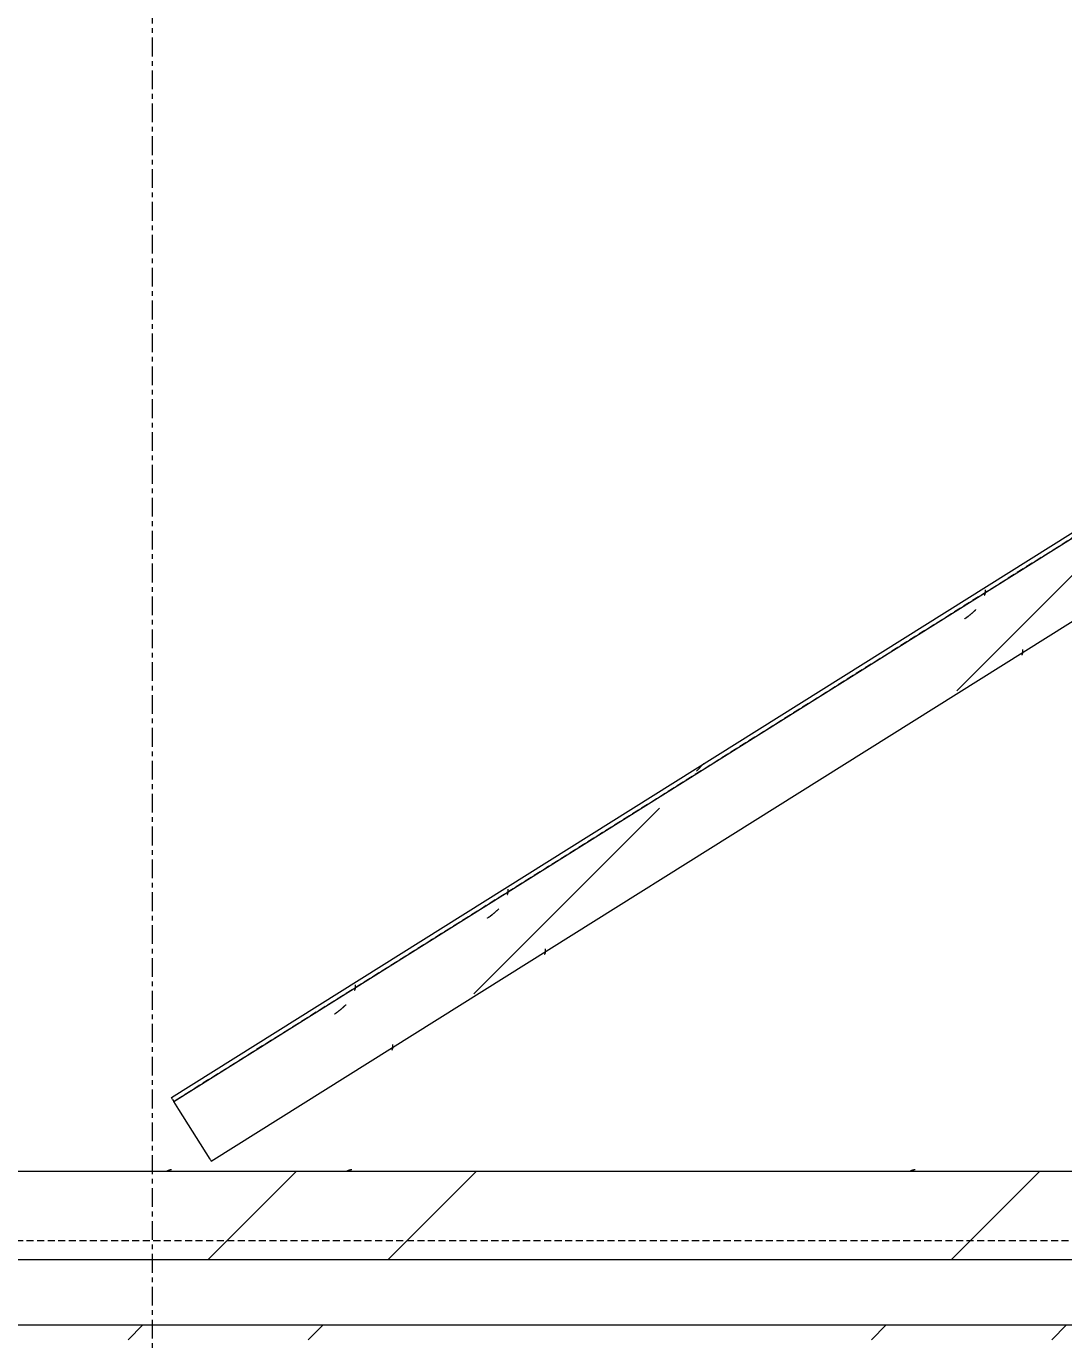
# Model space of a CAD drawing. Header units: centimetres. Extents: x -6111 to 13767, y -285 to 1600.
# Drawn here: x -5087.1 to -5016.9, y 954.5 to 1043.3 of the extents above; entities that cross this region are included whole.
import ezdxf

# ---------------------------------------------------------------- set-up
doc = ezdxf.new("R2010")
doc.units = ezdxf.units.CM
doc.linetypes.add('Grid Line', pattern=[2.2225, 1.27, -0.3175, 0.3175, -0.3175])
doc.linetypes.add('Hidden', pattern=[0.714375, 0.47625, -0.238125])
for name, color, linetype, lineweight in [('A-ANNO-DIMS', 7, 'Continuous', 9), ('A-ANNO-DIMS-100', 7, 'Continuous', 9), ('S-BEAM', 7, 'Continuous', 9), ('S-GRID', 7, 'Continuous', 9)]:
    doc.layers.add(name, color=color, linetype=linetype, lineweight=lineweight)
doc.styles.add('Century Gothic_1', font='GOTHIC.TTF', dxfattribs={"height": 15})
doc.dimstyles.new('FCA_N_Cotas_E100', dxfattribs={"dimscale": 30.48, "dimtxt": 15.662524, "dimasz": 0.492126, "dimexe": 0.656168, "dimexo": 0.656168, "dimgap": 0.032808, "dimtad": 1, "dimlfac": 0.01, "dimrnd": 0.01, "dimzin": 0, "dimdsep": 46, "dimtxsty": 'Century Gothic_1', "dimblk1": 'OBLIQUE', "dimblk2": 'OBLIQUE', "dimsah": 1, "dimcen": 0.09, "dimdle": 0.656168, "dimadec": 3, "dimazin": 2, "dimtfac": 1, "dimtdec": 4, "dimtix": 1, "dimtmove": 0, "dimatfit": 3, "dimfxl": 1, "dimtvp": 1, "dimtolj": 1, "dimtzin": 0, "dimarcsym": 2})
pattern_1 = [(45, (0, 0), (-25.14472, 25.14472), []), (45, (0, 38.1), (-25.14472, 25.14472), [])]

# ---------------------------------------------------------------- blocks, each defined once
blk = doc.blocks.new('FP_7-Elevación Eje 1')
at = {"layer": 'S-BEAM', "color": 9, "true_color": 0xc0c0c0}
for p, q in [((-5077.602, 965.92), (-5077.586, 965.93)), ((-5077.586, 965.93), (-5077.571, 965.939)), ((-5077.571, 965.939), (-5077.555, 965.948)), ((-5077.555, 965.948), (-5077.539, 965.957)), ((-5077.539, 965.957), (-5077.524, 965.965)), ((-5077.524, 965.965), (-5077.508, 965.972)), ((-5077.508, 965.972), (-5077.492, 965.98)), ((-5077.492, 965.98), (-5077.477, 965.987)), ((-5077.477, 965.987), (-5077.461, 965.993)), ((-5077.461, 965.993), (-5077.445, 965.999)), ((-5077.445, 965.999), (-5077.43, 966.005)), ((-5077.43, 966.005), (-5077.414, 966.01)), ((-5077.414, 966.01), (-5077.398, 966.015)), ((-5077.398, 966.015), (-5077.382, 966.019)), ((-5077.382, 966.019), (-5077.367, 966.023)), ((-5077.367, 966.023), (-5077.351, 966.026)), ((-5077.351, 966.026), (-5077.335, 966.029)), ((-5077.335, 966.029), (-5077.32, 966.032)), ((-5077.32, 966.032), (-5077.304, 966.034)), ((-5077.304, 966.034), (-5077.288, 966.036)), ((-5077.288, 966.036), (-5077.273, 966.037)), ((-5077.273, 966.037), (-5077.257, 966.037)), ((-5065.413, 965.92), (-5065.397, 965.93)), ((-5065.397, 965.93), (-5065.381, 965.939)), ((-5065.381, 965.939), (-5065.366, 965.948)), ((-5065.366, 965.948), (-5065.35, 965.957)), ((-5065.35, 965.957), (-5065.334, 965.965)), ((-5065.334, 965.965), (-5065.319, 965.972)), ((-5065.319, 965.972), (-5065.303, 965.98)), ((-5065.303, 965.98), (-5065.287, 965.987)), ((-5065.287, 965.987), (-5065.272, 965.993)), ((-5065.272, 965.993), (-5065.256, 965.999)), ((-5065.256, 965.999), (-5065.24, 966.005)), ((-5065.24, 966.005), (-5065.224, 966.01)), ((-5065.224, 966.01), (-5065.209, 966.015)), ((-5065.209, 966.015), (-5065.193, 966.019)), ((-5065.193, 966.019), (-5065.177, 966.023)), ((-5065.177, 966.023), (-5065.162, 966.026)), ((-5065.162, 966.026), (-5065.146, 966.029)), ((-5065.146, 966.029), (-5065.13, 966.032)), ((-5065.13, 966.032), (-5065.115, 966.034)), ((-5065.115, 966.034), (-5065.099, 966.036)), ((-5065.099, 966.036), (-5065.083, 966.037)), ((-5065.083, 966.037), (-5065.068, 966.037)), ((-5027.313, 965.92), (-5027.297, 965.93)), ((-5027.297, 965.93), (-5027.281, 965.939)), ((-5027.281, 965.939), (-5027.266, 965.948)), ((-5027.266, 965.948), (-5027.25, 965.957)), ((-5027.25, 965.957), (-5027.234, 965.965)), ((-5027.234, 965.965), (-5027.219, 965.972)), ((-5027.219, 965.972), (-5027.203, 965.98)), ((-5027.203, 965.98), (-5027.187, 965.987)), ((-5027.187, 965.987), (-5027.172, 965.993)), ((-5027.172, 965.993), (-5027.156, 965.999)), ((-5027.156, 965.999), (-5027.14, 966.005)), ((-5027.14, 966.005), (-5027.124, 966.01)), ((-5027.124, 966.01), (-5027.109, 966.015)), ((-5027.109, 966.015), (-5027.093, 966.019)), ((-5027.093, 966.019), (-5027.077, 966.023)), ((-5027.077, 966.023), (-5027.062, 966.026)), ((-5027.062, 966.026), (-5027.046, 966.029)), ((-5027.046, 966.029), (-5027.03, 966.032)), ((-5027.03, 966.032), (-5027.015, 966.034)), ((-5027.015, 966.034), (-5026.999, 966.036)), ((-5026.999, 966.036), (-5026.983, 966.037)), ((-5026.983, 966.037), (-5026.968, 966.037))]:
    blk.add_line(p, q, dxfattribs=at)
blk = doc.blocks.new('C Shapes - C8x16-1788166-Elevación Eje 1')
at = {"layer": 'S-BEAM', "true_color": 0xc0c0c0}
h = blk.add_hatch(dxfattribs=at)
h.set_pattern_fill('FP_3', color=9, style=0, pattern_type=2)
h.set_pattern_definition(pattern_1)
h.paths.add_polyline_path([(-4712.513, 959.921), (-4698.682, 959.921), (-4698.682, 965.921), (-5480.302, 965.921), (-5480.302, 959.921), (-4772.703, 959.921)])
at = {"layer": 'S-BEAM'}
for p, q in [((-5480.302, 965.921), (-4698.682, 965.921)), ((-4698.682, 959.921), (-5480.302, 959.921))]:
    blk.add_line(p, q, dxfattribs=at)
at = {"layer": 'S-BEAM', "linetype": 'Hidden'}
blk.add_line((-4698.682, 961.217), (-5480.302, 961.217), dxfattribs=at)
at = {"layer": 'S-BEAM'}
blk.add_blockref('FP_7-Elevación Eje 1', (0, 0), dxfattribs=at)
blk = doc.blocks.new('FP_25-Elevación Eje 1')
at = {"layer": 'S-BEAM', "color": 9, "true_color": 0xc0c0c0}
for p, q in [((-5023.375, 1003.444), (-5023.362, 1003.453)), ((-5023.362, 1003.453), (-5023.35, 1003.462)), ((-5023.35, 1003.462), (-5023.337, 1003.472)), ((-5023.337, 1003.472), (-5023.325, 1003.482)), ((-5023.325, 1003.482), (-5023.313, 1003.491)), ((-5023.313, 1003.491), (-5023.3, 1003.501)), ((-5023.3, 1003.501), (-5023.288, 1003.511)), ((-5023.288, 1003.511), (-5023.276, 1003.52)), ((-5023.276, 1003.52), (-5023.263, 1003.53)), ((-5023.263, 1003.53), (-5023.251, 1003.54)), ((-5023.251, 1003.54), (-5023.239, 1003.55)), ((-5023.239, 1003.55), (-5023.227, 1003.56)), ((-5023.227, 1003.56), (-5023.215, 1003.57)), ((-5023.215, 1003.57), (-5023.203, 1003.58)), ((-5023.203, 1003.58), (-5023.191, 1003.59)), ((-5023.191, 1003.59), (-5023.179, 1003.6)), ((-5023.179, 1003.6), (-5023.167, 1003.611)), ((-5023.167, 1003.611), (-5023.155, 1003.621)), ((-5023.155, 1003.621), (-5023.143, 1003.631)), ((-5023.143, 1003.631), (-5023.131, 1003.641)), ((-5023.131, 1003.641), (-5023.119, 1003.652)), ((-5023.119, 1003.652), (-5023.107, 1003.662)), ((-5023.107, 1003.662), (-5023.095, 1003.672)), ((-5023.095, 1003.672), (-5023.083, 1003.683)), ((-5023.083, 1003.683), (-5023.071, 1003.693)), ((-5023.071, 1003.693), (-5023.059, 1003.704)), ((-5023.059, 1003.704), (-5023.048, 1003.714)), ((-5023.048, 1003.714), (-5023.036, 1003.725)), ((-5023.036, 1003.725), (-5023.024, 1003.735)), ((-5023.024, 1003.735), (-5023.012, 1003.746)), ((-5023.012, 1003.746), (-5023, 1003.756)), ((-5023, 1003.756), (-5022.989, 1003.767)), ((-5022.989, 1003.767), (-5022.977, 1003.777)), ((-5022.977, 1003.777), (-5022.965, 1003.788)), ((-5022.965, 1003.788), (-5022.953, 1003.799)), ((-5022.953, 1003.799), (-5022.942, 1003.809)), ((-5022.942, 1003.809), (-5022.93, 1003.82)), ((-5022.93, 1003.82), (-5022.918, 1003.831)), ((-5022.918, 1003.831), (-5022.907, 1003.841)), ((-5022.907, 1003.841), (-5022.895, 1003.852)), ((-5022.895, 1003.852), (-5022.883, 1003.863)), ((-5022.883, 1003.863), (-5022.872, 1003.873)), ((-5022.872, 1003.873), (-5022.86, 1003.884)), ((-5022.86, 1003.884), (-5022.848, 1003.895)), ((-5023.618, 1003.275), (-5023.605, 1003.283)), ((-5023.605, 1003.283), (-5023.592, 1003.291)), ((-5023.592, 1003.291), (-5023.579, 1003.3)), ((-5023.579, 1003.3), (-5023.566, 1003.308)), ((-5023.566, 1003.308), (-5023.553, 1003.317)), ((-5023.553, 1003.317), (-5023.54, 1003.326)), ((-5023.54, 1003.326), (-5023.527, 1003.334)), ((-5023.527, 1003.334), (-5023.514, 1003.343)), ((-5023.514, 1003.343), (-5023.501, 1003.352)), ((-5023.501, 1003.352), (-5023.488, 1003.361)), ((-5023.488, 1003.361), (-5023.476, 1003.37)), ((-5023.476, 1003.37), (-5023.463, 1003.379)), ((-5023.463, 1003.379), (-5023.45, 1003.388)), ((-5023.45, 1003.388), (-5023.437, 1003.397)), ((-5023.437, 1003.397), (-5023.425, 1003.406)), ((-5023.425, 1003.406), (-5023.412, 1003.416)), ((-5023.412, 1003.416), (-5023.4, 1003.425)), ((-5023.4, 1003.425), (-5023.387, 1003.434)), ((-5023.387, 1003.434), (-5023.375, 1003.444)), ((-5055.899, 983.037), (-5055.886, 983.045)), ((-5055.886, 983.045), (-5055.873, 983.054)), ((-5055.873, 983.054), (-5055.86, 983.062)), ((-5055.86, 983.062), (-5055.846, 983.071)), ((-5055.846, 983.071), (-5055.833, 983.079)), ((-5055.833, 983.079), (-5055.821, 983.088)), ((-5055.821, 983.088), (-5055.808, 983.097)), ((-5055.808, 983.097), (-5055.795, 983.105)), ((-5055.795, 983.105), (-5055.782, 983.114)), ((-5055.782, 983.114), (-5055.769, 983.123)), ((-5055.769, 983.123), (-5055.756, 983.132)), ((-5055.756, 983.132), (-5055.744, 983.141)), ((-5055.744, 983.141), (-5055.731, 983.15)), ((-5055.731, 983.15), (-5055.718, 983.159)), ((-5055.718, 983.159), (-5055.705, 983.168)), ((-5055.705, 983.168), (-5055.693, 983.178)), ((-5055.693, 983.178), (-5055.68, 983.187)), ((-5055.68, 983.187), (-5055.668, 983.196)), ((-5055.668, 983.196), (-5055.655, 983.206)), ((-5055.655, 983.206), (-5055.643, 983.215)), ((-5055.643, 983.215), (-5055.63, 983.225)), ((-5055.63, 983.225), (-5055.618, 983.234)), ((-5055.618, 983.234), (-5055.606, 983.244)), ((-5055.606, 983.244), (-5055.593, 983.253)), ((-5055.593, 983.253), (-5055.581, 983.263)), ((-5055.581, 983.263), (-5055.569, 983.273)), ((-5055.569, 983.273), (-5055.556, 983.283)), ((-5055.556, 983.283), (-5055.544, 983.292)), ((-5055.544, 983.292), (-5055.532, 983.302)), ((-5055.532, 983.302), (-5055.52, 983.312)), ((-5055.52, 983.312), (-5055.508, 983.322)), ((-5055.508, 983.322), (-5055.495, 983.332)), ((-5055.495, 983.332), (-5055.483, 983.342)), ((-5055.483, 983.342), (-5055.471, 983.352)), ((-5055.471, 983.352), (-5055.459, 983.363)), ((-5055.459, 983.363), (-5055.447, 983.373)), ((-5055.447, 983.373), (-5055.435, 983.383)), ((-5055.435, 983.383), (-5055.423, 983.393)), ((-5055.423, 983.393), (-5055.411, 983.403)), ((-5055.411, 983.403), (-5055.399, 983.414)), ((-5055.399, 983.414), (-5055.388, 983.424)), ((-5055.388, 983.424), (-5055.376, 983.434)), ((-5055.376, 983.434), (-5055.364, 983.445)), ((-5055.364, 983.445), (-5055.352, 983.455)), ((-5055.352, 983.455), (-5055.34, 983.466)), ((-5055.34, 983.466), (-5055.328, 983.476)), ((-5055.328, 983.476), (-5055.316, 983.487)), ((-5055.316, 983.487), (-5055.305, 983.497)), ((-5055.305, 983.497), (-5055.293, 983.508)), ((-5055.293, 983.508), (-5055.281, 983.518)), ((-5055.281, 983.518), (-5055.269, 983.529)), ((-5055.269, 983.529), (-5055.258, 983.54)), ((-5055.258, 983.54), (-5055.246, 983.55)), ((-5055.246, 983.55), (-5055.234, 983.561)), ((-5055.234, 983.561), (-5055.222, 983.571)), ((-5055.222, 983.571), (-5055.211, 983.582)), ((-5055.211, 983.582), (-5055.199, 983.593)), ((-5055.199, 983.593), (-5055.187, 983.603)), ((-5055.187, 983.603), (-5055.176, 983.614)), ((-5055.176, 983.614), (-5055.164, 983.625)), ((-5055.164, 983.625), (-5055.152, 983.636)), ((-5055.152, 983.636), (-5055.14, 983.646)), ((-5055.14, 983.646), (-5055.129, 983.657)), ((-5065.884, 976.808), (-5065.872, 976.818)), ((-5065.872, 976.818), (-5065.86, 976.828)), ((-5065.86, 976.828), (-5065.847, 976.838)), ((-5065.847, 976.838), (-5065.835, 976.848)), ((-5065.835, 976.848), (-5065.823, 976.858)), ((-5065.823, 976.858), (-5065.811, 976.868)), ((-5065.811, 976.868), (-5065.799, 976.878)), ((-5065.799, 976.878), (-5065.787, 976.888)), ((-5065.787, 976.888), (-5065.775, 976.898)), ((-5065.775, 976.898), (-5065.763, 976.908)), ((-5065.763, 976.908), (-5065.751, 976.918)), ((-5065.751, 976.918), (-5065.739, 976.929)), ((-5065.739, 976.929), (-5065.727, 976.939)), ((-5065.727, 976.939), (-5065.715, 976.949)), ((-5065.715, 976.949), (-5065.703, 976.96)), ((-5065.703, 976.96), (-5065.691, 976.97)), ((-5065.691, 976.97), (-5065.68, 976.981)), ((-5065.68, 976.981), (-5065.668, 976.991)), ((-5065.668, 976.991), (-5065.656, 977.001)), ((-5065.656, 977.001), (-5065.644, 977.012)), ((-5065.644, 977.012), (-5065.632, 977.023)), ((-5065.632, 977.023), (-5065.62, 977.033)), ((-5065.62, 977.033), (-5065.609, 977.044)), ((-5065.609, 977.044), (-5065.597, 977.054)), ((-5065.597, 977.054), (-5065.585, 977.065)), ((-5065.585, 977.065), (-5065.573, 977.075)), ((-5065.573, 977.075), (-5065.562, 977.086)), ((-5065.562, 977.086), (-5065.55, 977.097)), ((-5065.55, 977.097), (-5065.538, 977.107)), ((-5065.538, 977.107), (-5065.527, 977.118)), ((-5065.527, 977.118), (-5065.515, 977.129)), ((-5065.515, 977.129), (-5065.503, 977.139)), ((-5065.503, 977.139), (-5065.491, 977.15)), ((-5065.491, 977.15), (-5065.48, 977.161)), ((-5065.48, 977.161), (-5065.468, 977.171)), ((-5065.468, 977.171), (-5065.456, 977.182)), ((-5066.227, 976.562), (-5066.213, 976.57)), ((-5066.213, 976.57), (-5066.2, 976.579)), ((-5066.2, 976.579), (-5066.187, 976.587)), ((-5066.187, 976.587), (-5066.174, 976.596)), ((-5066.174, 976.596), (-5066.161, 976.604)), ((-5066.161, 976.604), (-5066.148, 976.613)), ((-5066.148, 976.613), (-5066.135, 976.622)), ((-5066.135, 976.622), (-5066.122, 976.631)), ((-5066.122, 976.631), (-5066.109, 976.639)), ((-5066.109, 976.639), (-5066.097, 976.648)), ((-5066.097, 976.648), (-5066.084, 976.657)), ((-5066.084, 976.657), (-5066.071, 976.666)), ((-5066.071, 976.666), (-5066.058, 976.675)), ((-5066.058, 976.675), (-5066.046, 976.685)), ((-5066.046, 976.685), (-5066.033, 976.694)), ((-5066.033, 976.694), (-5066.021, 976.703)), ((-5066.021, 976.703), (-5066.008, 976.712)), ((-5066.008, 976.712), (-5065.995, 976.722)), ((-5065.995, 976.722), (-5065.983, 976.731)), ((-5065.983, 976.731), (-5065.97, 976.74)), ((-5065.97, 976.74), (-5065.958, 976.75)), ((-5065.958, 976.75), (-5065.946, 976.759)), ((-5065.946, 976.759), (-5065.933, 976.769)), ((-5065.933, 976.769), (-5065.921, 976.779)), ((-5065.921, 976.779), (-5065.909, 976.788)), ((-5065.909, 976.788), (-5065.896, 976.798)), ((-5065.896, 976.798), (-5065.884, 976.808))]:
    blk.add_line(p, q, dxfattribs=at)
blk = doc.blocks.new('FP_26-Elevación Eje 1')
at = {"layer": 'S-BEAM'}
blk.add_line((-5077.102, 970.631), (-4963.967, 1041.559), dxfattribs=at)
at = {"layer": 'S-BEAM', "color": 9, "true_color": 0xc0c0c0}
for p, q in [((-5022.211, 1005.223), (-5022.212, 1005.231)), ((-5022.274, 1004.867), (-5022.27, 1004.869)), ((-5022.27, 1004.869), (-5022.267, 1004.872)), ((-5022.267, 1004.872), (-5022.264, 1004.874)), ((-5022.264, 1004.874), (-5022.261, 1004.877)), ((-5022.261, 1004.877), (-5022.259, 1004.88)), ((-5022.259, 1004.88), (-5022.256, 1004.883)), ((-5022.256, 1004.883), (-5022.253, 1004.886)), ((-5022.253, 1004.886), (-5022.251, 1004.889)), ((-5022.251, 1004.889), (-5022.248, 1004.893)), ((-5022.248, 1004.893), (-5022.246, 1004.896)), ((-5022.246, 1004.896), (-5022.243, 1004.9)), ((-5022.243, 1004.9), (-5022.241, 1004.904)), ((-5022.241, 1004.904), (-5022.239, 1004.908)), ((-5022.239, 1004.908), (-5022.237, 1004.912)), ((-5022.237, 1004.912), (-5022.235, 1004.916)), ((-5022.235, 1004.916), (-5022.233, 1004.92)), ((-5022.233, 1004.92), (-5022.231, 1004.925)), ((-5022.231, 1004.925), (-5022.23, 1004.929)), ((-5022.23, 1004.929), (-5022.228, 1004.934)), ((-5022.228, 1004.934), (-5022.226, 1004.939)), ((-5022.226, 1004.939), (-5022.225, 1004.944)), ((-5022.225, 1004.944), (-5022.223, 1004.949)), ((-5022.223, 1004.949), (-5022.222, 1004.954)), ((-5022.222, 1004.954), (-5022.221, 1004.959)), ((-5022.221, 1004.959), (-5022.22, 1004.965)), ((-5022.22, 1004.965), (-5022.219, 1004.97)), ((-5022.219, 1004.97), (-5022.217, 1004.976)), ((-5022.217, 1004.976), (-5022.216, 1004.982)), ((-5022.216, 1004.988), (-5022.215, 1004.994)), ((-5022.216, 1004.982), (-5022.216, 1004.988)), ((-5022.215, 1004.994), (-5022.214, 1005)), ((-5022.214, 1005), (-5022.213, 1005.006)), ((-5022.213, 1005.006), (-5022.212, 1005.012)), ((-5022.212, 1005.018), (-5022.211, 1005.025)), ((-5022.212, 1005.012), (-5022.212, 1005.018)), ((-5022.211, 1005.215), (-5022.211, 1005.223)), ((-5022.211, 1005.208), (-5022.211, 1005.215)), ((-5022.21, 1005.2), (-5022.211, 1005.208)), ((-5022.211, 1005.031), (-5022.21, 1005.038)), ((-5022.211, 1005.025), (-5022.211, 1005.031)), ((-5022.21, 1005.192), (-5022.21, 1005.2)), ((-5022.21, 1005.184), (-5022.21, 1005.192)), ((-5022.21, 1005.177), (-5022.21, 1005.184)), ((-5022.209, 1005.169), (-5022.21, 1005.177)), ((-5022.21, 1005.052), (-5022.209, 1005.058)), ((-5022.21, 1005.045), (-5022.21, 1005.052)), ((-5022.21, 1005.038), (-5022.21, 1005.045)), ((-5022.209, 1005.161), (-5022.209, 1005.169)), ((-5022.209, 1005.154), (-5022.209, 1005.161)), ((-5022.209, 1005.146), (-5022.209, 1005.154)), ((-5022.209, 1005.138), (-5022.209, 1005.146)), ((-5022.209, 1005.131), (-5022.209, 1005.138)), ((-5022.209, 1005.123), (-5022.209, 1005.131)), ((-5022.208, 1005.116), (-5022.209, 1005.123)), ((-5022.209, 1005.087), (-5022.208, 1005.094)), ((-5022.209, 1005.08), (-5022.209, 1005.087)), ((-5022.209, 1005.072), (-5022.209, 1005.08)), ((-5022.209, 1005.065), (-5022.209, 1005.072)), ((-5022.209, 1005.058), (-5022.209, 1005.065)), ((-5022.208, 1005.109), (-5022.208, 1005.116)), ((-5022.208, 1005.101), (-5022.208, 1005.109)), ((-5022.208, 1005.094), (-5022.208, 1005.101)), ((-5054.492, 984.985), (-5054.492, 984.993)), ((-5054.492, 984.978), (-5054.492, 984.985)), ((-5054.491, 984.97), (-5054.492, 984.978)), ((-5054.491, 984.962), (-5054.491, 984.97)), ((-5054.491, 984.954), (-5054.491, 984.962)), ((-5054.491, 984.947), (-5054.491, 984.954)), ((-5054.49, 984.939), (-5054.491, 984.947)), ((-5054.491, 984.807), (-5054.49, 984.814)), ((-5054.491, 984.8), (-5054.491, 984.807)), ((-5054.491, 984.794), (-5054.491, 984.8)), ((-5054.49, 984.931), (-5054.49, 984.939)), ((-5054.49, 984.923), (-5054.49, 984.931)), ((-5054.49, 984.916), (-5054.49, 984.923)), ((-5054.49, 984.908), (-5054.49, 984.916)), ((-5054.489, 984.901), (-5054.49, 984.908)), ((-5054.49, 984.835), (-5054.489, 984.842)), ((-5054.49, 984.828), (-5054.49, 984.835)), ((-5054.49, 984.821), (-5054.49, 984.828)), ((-5054.49, 984.814), (-5054.49, 984.821)), ((-5054.489, 984.893), (-5054.489, 984.901)), ((-5054.489, 984.886), (-5054.489, 984.893)), ((-5054.489, 984.878), (-5054.489, 984.886)), ((-5054.489, 984.871), (-5054.489, 984.878)), ((-5054.489, 984.863), (-5054.489, 984.871)), ((-5054.489, 984.856), (-5054.489, 984.863)), ((-5054.489, 984.849), (-5054.489, 984.856)), ((-5054.489, 984.842), (-5054.489, 984.849)), ((-5054.554, 984.629), (-5054.551, 984.632)), ((-5054.551, 984.632), (-5054.548, 984.634)), ((-5054.548, 984.634), (-5054.545, 984.637)), ((-5054.545, 984.637), (-5054.542, 984.639)), ((-5054.542, 984.639), (-5054.539, 984.642)), ((-5054.539, 984.642), (-5054.536, 984.645)), ((-5054.536, 984.645), (-5054.534, 984.648)), ((-5054.534, 984.648), (-5054.531, 984.651)), ((-5054.531, 984.651), (-5054.529, 984.655)), ((-5054.529, 984.655), (-5054.526, 984.658)), ((-5054.526, 984.658), (-5054.524, 984.662)), ((-5054.524, 984.662), (-5054.522, 984.666)), ((-5054.522, 984.666), (-5054.52, 984.67)), ((-5054.52, 984.67), (-5054.518, 984.674)), ((-5054.518, 984.674), (-5054.516, 984.678)), ((-5054.516, 984.678), (-5054.514, 984.682)), ((-5054.514, 984.682), (-5054.512, 984.687)), ((-5054.512, 984.687), (-5054.51, 984.691)), ((-5054.51, 984.691), (-5054.509, 984.696)), ((-5054.509, 984.696), (-5054.507, 984.701)), ((-5054.507, 984.701), (-5054.506, 984.706)), ((-5054.506, 984.706), (-5054.504, 984.711)), ((-5054.504, 984.711), (-5054.503, 984.716)), ((-5054.503, 984.716), (-5054.502, 984.722)), ((-5054.502, 984.722), (-5054.5, 984.727)), ((-5054.5, 984.727), (-5054.499, 984.733)), ((-5054.499, 984.733), (-5054.498, 984.738)), ((-5054.498, 984.738), (-5054.497, 984.744)), ((-5054.497, 984.744), (-5054.496, 984.75)), ((-5054.496, 984.75), (-5054.495, 984.756)), ((-5054.495, 984.762), (-5054.494, 984.768)), ((-5054.495, 984.756), (-5054.495, 984.762)), ((-5054.494, 984.768), (-5054.493, 984.774)), ((-5054.493, 984.781), (-5054.492, 984.787)), ((-5054.493, 984.774), (-5054.493, 984.781)), ((-5054.492, 984.787), (-5054.491, 984.794)), ((-5064.882, 978.155), (-5064.879, 978.157)), ((-5064.879, 978.157), (-5064.876, 978.159)), ((-5064.876, 978.159), (-5064.873, 978.162)), ((-5064.873, 978.162), (-5064.87, 978.165)), ((-5064.87, 978.165), (-5064.867, 978.167)), ((-5064.867, 978.167), (-5064.864, 978.17)), ((-5064.864, 978.17), (-5064.861, 978.173)), ((-5064.861, 978.173), (-5064.859, 978.177)), ((-5064.859, 978.177), (-5064.856, 978.18)), ((-5064.856, 978.18), (-5064.854, 978.184)), ((-5064.854, 978.184), (-5064.852, 978.187)), ((-5064.852, 978.187), (-5064.85, 978.191)), ((-5064.85, 978.191), (-5064.847, 978.195)), ((-5064.847, 978.195), (-5064.845, 978.199)), ((-5064.845, 978.199), (-5064.843, 978.203)), ((-5064.843, 978.203), (-5064.841, 978.208)), ((-5064.841, 978.208), (-5064.84, 978.212)), ((-5064.84, 978.212), (-5064.838, 978.217)), ((-5064.838, 978.217), (-5064.836, 978.221)), ((-5064.836, 978.221), (-5064.835, 978.226)), ((-5064.835, 978.226), (-5064.833, 978.231)), ((-5064.833, 978.231), (-5064.832, 978.236)), ((-5064.832, 978.236), (-5064.83, 978.241)), ((-5064.83, 978.241), (-5064.829, 978.247)), ((-5064.829, 978.247), (-5064.828, 978.252)), ((-5064.828, 978.252), (-5064.827, 978.258)), ((-5064.827, 978.258), (-5064.826, 978.263)), ((-5064.826, 978.263), (-5064.825, 978.269)), ((-5064.825, 978.269), (-5064.824, 978.275)), ((-5064.824, 978.275), (-5064.823, 978.281)), ((-5064.823, 978.281), (-5064.822, 978.287)), ((-5064.822, 978.287), (-5064.821, 978.293)), ((-5064.821, 978.3), (-5064.82, 978.306)), ((-5064.821, 978.293), (-5064.821, 978.3)), ((-5064.82, 978.511), (-5064.82, 978.518)), ((-5064.819, 978.503), (-5064.82, 978.511)), ((-5064.82, 978.312), (-5064.819, 978.319)), ((-5064.82, 978.306), (-5064.82, 978.312)), ((-5064.819, 978.495), (-5064.819, 978.503)), ((-5064.819, 978.487), (-5064.819, 978.495)), ((-5064.818, 978.48), (-5064.819, 978.487)), ((-5064.819, 978.326), (-5064.818, 978.332)), ((-5064.819, 978.319), (-5064.819, 978.326)), ((-5064.818, 978.472), (-5064.818, 978.48)), ((-5064.818, 978.464), (-5064.818, 978.472)), ((-5064.818, 978.456), (-5064.818, 978.464)), ((-5064.818, 978.449), (-5064.818, 978.456)), ((-5064.817, 978.441), (-5064.818, 978.449)), ((-5064.818, 978.346), (-5064.817, 978.353)), ((-5064.818, 978.339), (-5064.818, 978.346)), ((-5064.818, 978.332), (-5064.818, 978.339)), ((-5064.817, 978.433), (-5064.817, 978.441)), ((-5064.817, 978.426), (-5064.817, 978.433)), ((-5064.817, 978.418), (-5064.817, 978.426)), ((-5064.817, 978.411), (-5064.817, 978.418)), ((-5064.817, 978.403), (-5064.817, 978.411)), ((-5064.817, 978.396), (-5064.817, 978.403)), ((-5064.817, 978.389), (-5064.817, 978.396)), ((-5064.817, 978.381), (-5064.817, 978.389)), ((-5064.817, 978.374), (-5064.817, 978.381)), ((-5064.817, 978.367), (-5064.817, 978.374)), ((-5064.817, 978.36), (-5064.817, 978.367)), ((-5064.817, 978.353), (-5064.817, 978.36))]:
    blk.add_line(p, q, dxfattribs=at)
blk = doc.blocks.new('FP_27-Elevación Eje 1')
at = {"layer": 'S-BEAM'}
blk.add_line((-5074.572, 966.596), (-4961.437, 1037.524), dxfattribs=at)
at = {"layer": 'S-BEAM', "color": 9, "true_color": 0xc0c0c0}
for p, q in [((-5019.744, 1000.832), (-5019.741, 1000.835)), ((-5019.741, 1000.835), (-5019.738, 1000.837)), ((-5019.738, 1000.837), (-5019.735, 1000.84)), ((-5019.735, 1000.84), (-5019.732, 1000.842)), ((-5019.732, 1000.842), (-5019.729, 1000.845)), ((-5019.729, 1000.845), (-5019.727, 1000.848)), ((-5019.727, 1000.848), (-5019.724, 1000.851)), ((-5019.724, 1000.851), (-5019.721, 1000.855)), ((-5019.721, 1000.855), (-5019.719, 1000.858)), ((-5019.719, 1000.858), (-5019.717, 1000.861)), ((-5019.717, 1000.861), (-5019.714, 1000.865)), ((-5019.714, 1000.865), (-5019.712, 1000.869)), ((-5019.712, 1000.869), (-5019.71, 1000.873)), ((-5019.71, 1000.873), (-5019.708, 1000.877)), ((-5019.708, 1000.877), (-5019.706, 1000.881)), ((-5019.706, 1000.881), (-5019.704, 1000.885)), ((-5019.704, 1000.885), (-5019.702, 1000.89)), ((-5019.702, 1000.89), (-5019.7, 1000.894)), ((-5019.7, 1000.894), (-5019.699, 1000.899)), ((-5019.699, 1000.899), (-5019.697, 1000.904)), ((-5019.697, 1000.904), (-5019.696, 1000.909)), ((-5019.696, 1000.909), (-5019.694, 1000.914)), ((-5019.694, 1000.914), (-5019.693, 1000.919)), ((-5019.693, 1000.919), (-5019.692, 1000.925)), ((-5019.692, 1000.925), (-5019.69, 1000.93)), ((-5019.69, 1000.93), (-5019.689, 1000.936)), ((-5019.689, 1000.936), (-5019.688, 1000.941)), ((-5019.688, 1000.941), (-5019.687, 1000.947)), ((-5019.687, 1000.947), (-5019.686, 1000.953)), ((-5019.686, 1000.953), (-5019.685, 1000.959)), ((-5019.685, 1000.965), (-5019.684, 1000.971)), ((-5019.685, 1000.959), (-5019.685, 1000.965)), ((-5019.684, 1000.971), (-5019.683, 1000.977)), ((-5019.683, 1000.984), (-5019.682, 1000.99)), ((-5019.683, 1000.977), (-5019.683, 1000.984)), ((-5019.682, 1001.188), (-5019.682, 1001.196)), ((-5019.682, 1001.181), (-5019.682, 1001.188)), ((-5019.681, 1001.173), (-5019.682, 1001.181)), ((-5019.682, 1000.997), (-5019.681, 1001.003)), ((-5019.682, 1000.99), (-5019.682, 1000.997)), ((-5019.681, 1001.165), (-5019.681, 1001.173)), ((-5019.681, 1001.157), (-5019.681, 1001.165)), ((-5019.681, 1001.15), (-5019.681, 1001.157)), ((-5019.68, 1001.142), (-5019.681, 1001.15)), ((-5019.681, 1001.01), (-5019.68, 1001.017)), ((-5019.681, 1001.003), (-5019.681, 1001.01)), ((-5019.68, 1001.134), (-5019.68, 1001.142)), ((-5019.68, 1001.126), (-5019.68, 1001.134)), ((-5019.68, 1001.119), (-5019.68, 1001.126)), ((-5019.68, 1001.111), (-5019.68, 1001.119)), ((-5019.68, 1001.104), (-5019.68, 1001.111)), ((-5019.679, 1001.096), (-5019.68, 1001.104)), ((-5019.68, 1001.038), (-5019.679, 1001.045)), ((-5019.68, 1001.031), (-5019.68, 1001.038)), ((-5019.68, 1001.024), (-5019.68, 1001.031)), ((-5019.68, 1001.017), (-5019.68, 1001.024)), ((-5019.679, 1001.089), (-5019.679, 1001.096)), ((-5019.679, 1001.081), (-5019.679, 1001.089)), ((-5019.679, 1001.074), (-5019.679, 1001.081)), ((-5019.679, 1001.066), (-5019.679, 1001.074)), ((-5019.679, 1001.059), (-5019.679, 1001.066)), ((-5019.679, 1001.052), (-5019.679, 1001.059)), ((-5019.679, 1001.045), (-5019.679, 1001.052)), ((-5052.025, 980.594), (-5052.022, 980.597)), ((-5052.022, 980.597), (-5052.019, 980.599)), ((-5052.019, 980.599), (-5052.016, 980.602)), ((-5052.016, 980.602), (-5052.013, 980.604)), ((-5052.013, 980.604), (-5052.01, 980.607)), ((-5052.01, 980.607), (-5052.007, 980.61)), ((-5052.007, 980.61), (-5052.005, 980.613)), ((-5052.005, 980.613), (-5052.002, 980.617)), ((-5052.002, 980.617), (-5052, 980.62)), ((-5052, 980.62), (-5051.997, 980.624)), ((-5051.997, 980.624), (-5051.995, 980.627)), ((-5051.995, 980.627), (-5051.993, 980.631)), ((-5051.993, 980.631), (-5051.991, 980.635)), ((-5051.991, 980.635), (-5051.988, 980.639)), ((-5051.988, 980.639), (-5051.987, 980.643)), ((-5051.987, 980.643), (-5051.985, 980.648)), ((-5051.985, 980.648), (-5051.983, 980.652)), ((-5051.983, 980.652), (-5051.981, 980.657)), ((-5051.981, 980.657), (-5051.979, 980.661)), ((-5051.979, 980.661), (-5051.978, 980.666)), ((-5051.978, 980.666), (-5051.976, 980.671)), ((-5051.976, 980.671), (-5051.975, 980.676)), ((-5051.975, 980.676), (-5051.974, 980.681)), ((-5051.974, 980.681), (-5051.972, 980.687)), ((-5051.972, 980.687), (-5051.971, 980.692)), ((-5051.971, 980.692), (-5051.97, 980.698)), ((-5051.97, 980.698), (-5051.969, 980.703)), ((-5051.969, 980.703), (-5051.968, 980.709)), ((-5051.968, 980.709), (-5051.967, 980.715)), ((-5051.967, 980.715), (-5051.966, 980.721)), ((-5051.966, 980.721), (-5051.965, 980.727)), ((-5051.965, 980.733), (-5051.964, 980.739)), ((-5051.965, 980.727), (-5051.965, 980.733)), ((-5051.964, 980.739), (-5051.963, 980.746)), ((-5051.963, 980.951), (-5051.963, 980.958)), ((-5051.962, 980.943), (-5051.963, 980.951)), ((-5051.963, 980.752), (-5051.962, 980.759)), ((-5051.963, 980.746), (-5051.963, 980.752)), ((-5051.962, 980.935), (-5051.962, 980.943)), ((-5051.962, 980.927), (-5051.962, 980.935)), ((-5051.962, 980.919), (-5051.962, 980.927)), ((-5051.961, 980.912), (-5051.962, 980.919)), ((-5051.962, 980.765), (-5051.961, 980.772)), ((-5051.962, 980.759), (-5051.962, 980.765)), ((-5051.961, 980.904), (-5051.961, 980.912)), ((-5051.961, 980.896), (-5051.961, 980.904)), ((-5051.961, 980.889), (-5051.961, 980.896)), ((-5051.96, 980.881), (-5051.961, 980.889)), ((-5051.961, 980.786), (-5051.96, 980.793)), ((-5051.961, 980.779), (-5051.961, 980.786)), ((-5051.961, 980.772), (-5051.961, 980.779)), ((-5051.96, 980.873), (-5051.96, 980.881)), ((-5051.96, 980.866), (-5051.96, 980.873)), ((-5051.96, 980.858), (-5051.96, 980.866)), ((-5051.96, 980.851), (-5051.96, 980.858)), ((-5051.96, 980.843), (-5051.96, 980.851)), ((-5051.96, 980.836), (-5051.96, 980.843)), ((-5051.96, 980.829), (-5051.96, 980.836)), ((-5051.96, 980.821), (-5051.96, 980.829)), ((-5051.96, 980.814), (-5051.96, 980.821)), ((-5051.96, 980.807), (-5051.96, 980.814)), ((-5051.96, 980.8), (-5051.96, 980.807)), ((-5051.96, 980.793), (-5051.96, 980.8)), ((-5062.33, 974.142), (-5062.327, 974.145)), ((-5062.327, 974.145), (-5062.325, 974.149)), ((-5062.325, 974.149), (-5062.323, 974.153)), ((-5062.323, 974.153), (-5062.32, 974.156)), ((-5062.32, 974.156), (-5062.318, 974.16)), ((-5062.318, 974.16), (-5062.316, 974.164)), ((-5062.316, 974.164), (-5062.314, 974.169)), ((-5062.314, 974.169), (-5062.312, 974.173)), ((-5062.312, 974.173), (-5062.31, 974.177)), ((-5062.31, 974.177), (-5062.309, 974.182)), ((-5062.309, 974.182), (-5062.307, 974.187)), ((-5062.307, 974.187), (-5062.305, 974.191)), ((-5062.305, 974.191), (-5062.304, 974.196)), ((-5062.304, 974.196), (-5062.303, 974.201)), ((-5062.303, 974.201), (-5062.301, 974.207)), ((-5062.301, 974.207), (-5062.3, 974.212)), ((-5062.3, 974.212), (-5062.299, 974.217)), ((-5062.299, 974.217), (-5062.298, 974.223)), ((-5062.298, 974.223), (-5062.297, 974.229)), ((-5062.297, 974.229), (-5062.296, 974.234)), ((-5062.296, 974.234), (-5062.295, 974.24)), ((-5062.295, 974.24), (-5062.294, 974.246)), ((-5062.294, 974.246), (-5062.293, 974.252)), ((-5062.293, 974.252), (-5062.292, 974.258)), ((-5062.292, 974.265), (-5062.291, 974.271)), ((-5062.292, 974.258), (-5062.292, 974.265)), ((-5062.29, 974.476), (-5062.291, 974.484)), ((-5062.291, 974.271), (-5062.29, 974.278)), ((-5062.29, 974.468), (-5062.29, 974.476)), ((-5062.29, 974.46), (-5062.29, 974.468)), ((-5062.289, 974.452), (-5062.29, 974.46)), ((-5062.29, 974.284), (-5062.289, 974.291)), ((-5062.29, 974.278), (-5062.29, 974.284)), ((-5062.289, 974.445), (-5062.289, 974.452)), ((-5062.289, 974.437), (-5062.289, 974.445)), ((-5062.289, 974.429), (-5062.289, 974.437)), ((-5062.289, 974.422), (-5062.289, 974.429)), ((-5062.288, 974.414), (-5062.289, 974.422)), ((-5062.289, 974.304), (-5062.288, 974.311)), ((-5062.289, 974.297), (-5062.289, 974.304)), ((-5062.289, 974.291), (-5062.289, 974.297)), ((-5062.288, 974.406), (-5062.288, 974.414)), ((-5062.288, 974.399), (-5062.288, 974.406)), ((-5062.288, 974.391), (-5062.288, 974.399)), ((-5062.288, 974.383), (-5062.288, 974.391)), ((-5062.288, 974.376), (-5062.288, 974.383)), ((-5062.288, 974.369), (-5062.288, 974.376)), ((-5062.288, 974.361), (-5062.288, 974.369)), ((-5062.288, 974.354), (-5062.288, 974.361)), ((-5062.288, 974.347), (-5062.288, 974.354)), ((-5062.288, 974.339), (-5062.288, 974.347)), ((-5062.288, 974.332), (-5062.288, 974.339)), ((-5062.288, 974.325), (-5062.288, 974.332)), ((-5062.288, 974.318), (-5062.288, 974.325)), ((-5062.288, 974.311), (-5062.288, 974.318)), ((-5062.353, 974.12), (-5062.349, 974.122)), ((-5062.349, 974.122), (-5062.346, 974.124)), ((-5062.346, 974.124), (-5062.343, 974.127)), ((-5062.343, 974.127), (-5062.34, 974.13)), ((-5062.34, 974.13), (-5062.338, 974.133)), ((-5062.338, 974.133), (-5062.335, 974.136)), ((-5062.335, 974.136), (-5062.332, 974.139)), ((-5062.332, 974.139), (-5062.33, 974.142))]:
    blk.add_line(p, q, dxfattribs=at)
blk = doc.blocks.new('M_L Equal Angles - L51X51X3_2-1788162-Elevación Eje 1')
at = {"layer": 'S-BEAM', "true_color": 0xc0c0c0}
h = blk.add_hatch(dxfattribs=at)
h.set_pattern_fill('FP_4', color=9, style=0, pattern_type=2)
h.set_pattern_definition(pattern_1)
h.paths.add_polyline_path([(-5077.186, 970.766), (-4964.051, 1041.694), (-4964.136, 1041.828), (-5077.27, 970.9)])
h = blk.add_hatch(dxfattribs=at)
h.set_pattern_fill('FP_4', color=9, style=0, pattern_type=2)
h.set_pattern_definition(pattern_1)
h.paths.add_polyline_path([(-5074.657, 966.731), (-4961.522, 1037.659), (-4963.717, 1040.966), (-5076.764, 970.093), (-5076.19, 969.177)])
at = {"layer": 'S-BEAM'}
for p, q in [((-5077.27, 970.9), (-4964.136, 1041.828)), ((-5077.186, 970.766), (-5077.27, 970.9)), ((-5077.186, 970.766), (-5077.102, 970.631)), ((-5076.764, 970.093), (-5077.102, 970.631)), ((-5074.657, 966.731), (-5076.764, 970.093)), ((-5074.657, 966.731), (-5074.572, 966.596))]:
    blk.add_line(p, q, dxfattribs=at)
at = {"layer": 'S-BEAM', "linetype": 'Hidden'}
blk.add_line((-4963.967, 1041.559), (-5077.102, 970.631), dxfattribs=at)
at = {"layer": 'S-BEAM'}
for name in ['FP_26-Elevación Eje 1', 'FP_27-Elevación Eje 1', 'FP_25-Elevación Eje 1']:
    blk.add_blockref(name, (0, 0), dxfattribs=at)
blk = doc.blocks.new('M_W Shapes - 150 x 250-V37-Elevación Eje 1')
at = {"layer": 'S-BEAM', "true_color": 0xc0c0c0}
h = blk.add_hatch(dxfattribs=at)
h.set_pattern_fill('FP_3', color=9, style=0, pattern_type=2)
h.set_pattern_definition(pattern_1)
h.paths.add_polyline_path([(-4778.078, 954.53), (-4778.078, 955.53), (-5426.338, 955.53), (-5426.338, 954.53), (-4802.798, 954.53)])
at = {"layer": 'S-BEAM'}
blk.add_line((-5426.338, 955.53), (-4778.078, 955.53), dxfattribs=at)
blk = doc.blocks.new('DIMBLOCK1-Elevación Eje 1')
at = {"layer": 'A-ANNO-DIMS-100'}
for p, q in [((-5438.839, 1253.141), (-5438.839, 1273.141)), ((-5078.539, 1253.141), (-5078.539, 1273.141)), ((-5458.839, 1253.141), (-5078.539, 1253.141)), ((-5438.839, 1253.141), (-5438.839, 975.53)), ((-5078.539, 1253.141), (-5078.539, 1243.748))]:
    blk.add_line(p, q, dxfattribs=at)
at = {"layer": 'A-ANNO-DIMS-100', "lineweight": 35}
for p, q in [((-5438.839, 1253.141), (-5431.339, 1260.641)), ((-5078.539, 1253.141), (-5071.039, 1260.641)), ((-5438.839, 1253.141), (-5446.339, 1245.641)), ((-5078.539, 1253.141), (-5086.039, 1245.641))]:
    blk.add_line(p, q, dxfattribs=at)
at = {"layer": 'A-ANNO-DIMS-100', "color": 0, "insert": (-5279.075, 1273.368), "char_height": 15, "width": 48.92674, "attachment_point": 1, "line_spacing_factor": 0.984502, "style": 'Century Gothic_1'}
blk.add_mtext('3.60', dxfattribs=at)
blk = doc.blocks.new('_Oblique')
at = {"color": 0, "linetype": 'ByBlock', "lineweight": -2}
blk.add_line((-0.5, -0.5), (0.5, 0.5), dxfattribs=at)
blk = doc.blocks.new('DIMBLOCK2-Elevación Eje 1')
at = {"layer": 'A-ANNO-DIMS-100'}
for p, q in [((-5078.539, 1253.141), (-5078.539, 1273.141)), ((-4765.577, 1253.141), (-4765.577, 1273.141)), ((-5078.539, 1253.141), (-4745.577, 1253.141)), ((-5078.539, 1253.141), (-5078.539, 1243.748)), ((-4765.577, 1253.141), (-4765.577, 975.53))]:
    blk.add_line(p, q, dxfattribs=at)
at = {"layer": 'A-ANNO-DIMS-100', "lineweight": 35}
for p, q in [((-5078.539, 1253.141), (-5071.039, 1260.641)), ((-4765.577, 1253.141), (-4758.077, 1260.641)), ((-5078.539, 1253.141), (-5086.039, 1245.641)), ((-4765.577, 1253.141), (-4773.077, 1245.641))]:
    blk.add_line(p, q, dxfattribs=at)
at = {"layer": 'A-ANNO-DIMS-100', "color": 0, "insert": (-4942.444, 1273.368), "char_height": 15, "width": 48.92674, "attachment_point": 1, "line_spacing_factor": 0.984502, "style": 'Century Gothic_1'}
blk.add_mtext('3.13', dxfattribs=at)
blk = doc.blocks.new('DIMBLOCK3-Elevación Eje 1')
at = {"layer": 'A-ANNO-DIMS-100'}
for p, q in [((-5438.839, 1313.194), (-5438.839, 1333.194)), ((-4765.577, 1313.194), (-4765.577, 1333.194)), ((-5458.839, 1313.194), (-4745.577, 1313.194)), ((-5438.839, 1313.194), (-5438.839, 975.53)), ((-4765.577, 1313.194), (-4765.577, 975.53))]:
    blk.add_line(p, q, dxfattribs=at)
at = {"layer": 'A-ANNO-DIMS-100', "lineweight": 35}
for p, q in [((-5438.839, 1313.194), (-5431.339, 1320.694)), ((-4765.577, 1313.194), (-4758.077, 1320.694)), ((-5438.839, 1313.194), (-5446.339, 1305.694)), ((-4765.577, 1313.194), (-4773.077, 1305.694))]:
    blk.add_line(p, q, dxfattribs=at)
at = {"layer": 'A-ANNO-DIMS-100', "color": 0, "insert": (-5122.594, 1333.421), "char_height": 15, "width": 48.92674, "attachment_point": 1, "line_spacing_factor": 0.984502, "style": 'Century Gothic_1'}
blk.add_mtext('6.73', dxfattribs=at)

msp = doc.modelspace()

# ---------------------------------------------------------------- linework, layer by layer
at = {"layer": 'S-GRID', "color": 253, "linetype": 'Grid Line', "true_color": 0xaaaaaa}
msp.add_line((-5078.539, -149.966), (-5078.539, 1424.748), dxfattribs=at)

# ---------------------------------------------------------------- block references
at = {"layer": 'S-BEAM'}
for name in ['M_L Equal Angles - L51X51X3_2-1788162-Elevación Eje 1', 'C Shapes - C8x16-1788166-Elevación Eje 1', 'M_W Shapes - 150 x 250-V37-Elevación Eje 1']:
    msp.add_blockref(name, (0, 0), dxfattribs=at)

# ---------------------------------------------------------------- dimensions: what is measured, and where the dimension line sits
at = {"layer": 'A-ANNO-DIMS'}
for base, p1, p2, override, picture, middle in [((-4765.577, 1313.194), (-5438.839, 955.53), (-4765.577, 955.53), {"dimpost": '<>', "dimfxl": 673.262505}, 'DIMBLOCK3-Elevación Eje 1', (-5102.208, 1322.072)), ((-5078.539, 1253.141), (-5438.839, 955.53), (-5078.539, 1263.748), {"dimpost": '<>', "dimfxl": 474.145739}, 'DIMBLOCK1-Elevación Eje 1', (-5258.689, 1262.019)), ((-4765.577, 1253.141), (-5078.539, 1263.748), (-4765.577, 955.53), {"dimpost": '<>', "dimfxl": 439.253203}, 'DIMBLOCK2-Elevación Eje 1', (-4922.058, 1262.019))]:
    dim = msp.add_linear_dim(base=base, p1=p1, p2=p2, dimstyle='FCA_N_Cotas_E100', override=override, dxfattribs=at)
    dim.commit()
    dim.dimension.update_dxf_attribs({"geometry": picture, "text_midpoint": middle})

doc.saveas('drawing.dxf')
